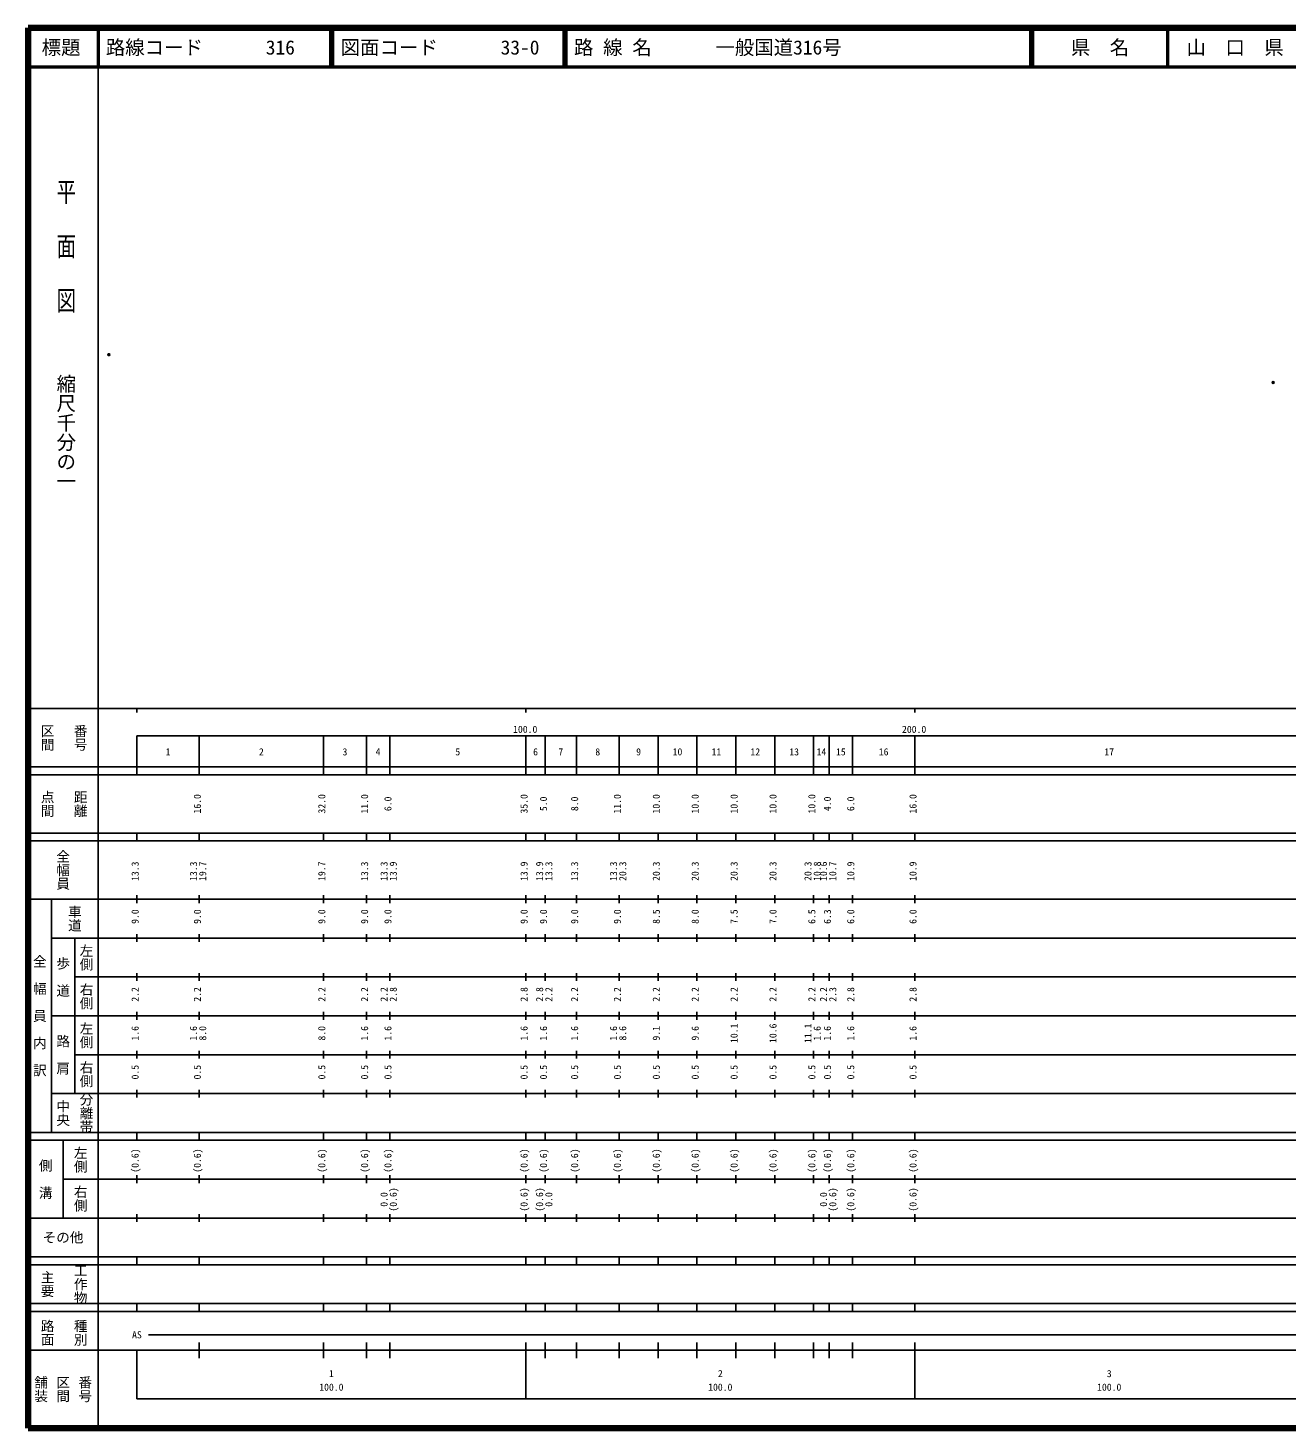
# Model space of a CAD drawing. Units: millimetres on the paper. Extents: x 40 to 680, y 20 to 380.
# Drawn here: x 40 to 363.7, y 20 to 380 of the extents above; entities that cross this region are included whole.
import ezdxf
from ezdxf.enums import TextEntityAlignment as Align

# ---------------------------------------------------------------- set-up
doc = ezdxf.new("R2010")
doc.units = ezdxf.units.MM
doc.header["$PDMODE"] = 32
doc.header["$PDSIZE"] = 0.5
doc.layers.add('M-OTRS', color=6, linetype='Continuous')
doc.layers.add('M-TTL-TXT', color=7, linetype='Continuous')
for name, color, linetype, lineweight in [('M-TTL', 2, 'Continuous', 140), ('M-TTL-BAND', 7, 'Continuous', 25), ('M-TTL-LINE', 7, 'Continuous', 50)]:
    doc.layers.add(name, color=color, linetype=linetype, lineweight=lineweight)
doc.styles.add('@ＭＳ ゴシック', font='')
doc.styles.add('ＭＳ ゴシック', font='')
doc.styles.get('@ＭＳ ゴシック').set_extended_font_data('@MS Gothic')
doc.styles.get('ＭＳ ゴシック').set_extended_font_data('MS Gothic')

msp = doc.modelspace()

# ---------------------------------------------------------------- linework, layer by layer
at = {"layer": 'M-OTRS'}
for p in [(60.812, 296.005), (360.152, 288.837)]:
    msp.add_point(p, dxfattribs=at)
at = {"layer": 'M-TTL'}
for p, q in [((40, 380), (40, 20)), ((680, 380), (40, 380)), ((40, 20), (680, 20))]:
    msp.add_line(p, q, dxfattribs=at)
at = {"layer": 'M-TTL-BAND'}
for p, q in [((58, 370), (58, 20)), ((40, 205), (579, 205)), ((68, 205), (68, 204)), ((168, 205), (168, 204)), ((268, 205), (268, 204)), ((68, 198), (579, 198)), ((68, 198), (68, 188)), ((84, 188), (84, 198)), ((116, 188), (116, 198)), ((127, 188), (127, 198)), ((133, 188), (133, 198)), ((168, 188), (168, 198)), ((173, 188), (173, 198)), ((181, 188), (181, 198)), ((192, 188), (192, 198)), ((202, 188), (202, 198)), ((212, 188), (212, 198)), ((222, 188), (222, 198)), ((232, 188), (232, 198)), ((242, 188), (242, 198)), ((246, 188), (246, 198)), ((252, 188), (252, 198)), ((268, 188), (268, 198)), ((40, 190), (579, 190)), ((40, 188), (579, 188)), ((40, 173), (579, 173)), ((68, 171), (68, 173)), ((84, 171), (84, 173)), ((116, 171), (116, 173)), ((127, 171), (127, 173)), ((133, 171), (133, 173)), ((168, 171), (168, 173)), ((173, 171), (173, 173)), ((181, 171), (181, 173)), ((192, 171), (192, 173)), ((202, 171), (202, 173)), ((212, 171), (212, 173)), ((222, 171), (222, 173)), ((232, 171), (232, 173)), ((242, 171), (242, 173)), ((246, 171), (246, 173)), ((252, 171), (252, 173)), ((268, 171), (268, 173)), ((40, 171), (579, 171)), ((40, 156), (579, 156)), ((46, 96), (46, 156)), ((68, 155), (68, 157)), ((84, 155), (84, 157)), ((116, 155), (116, 157)), ((127, 155), (127, 157)), ((133, 155), (133, 157)), ((168, 155), (168, 157)), ((173, 155), (173, 157)), ((181, 155), (181, 157)), ((192, 155), (192, 157)), ((202, 155), (202, 157)), ((212, 155), (212, 157)), ((222, 155), (222, 157)), ((232, 155), (232, 157)), ((242, 155), (242, 157)), ((246, 155), (246, 157)), ((252, 155), (252, 157)), ((268, 155), (268, 157)), ((46, 146), (579, 146)), ((52, 146), (52, 106)), ((68, 145), (68, 147)), ((84, 145), (84, 147)), ((116, 145), (116, 147)), ((127, 145), (127, 147)), ((133, 145), (133, 147)), ((168, 145), (168, 147)), ((173, 145), (173, 147)), ((181, 145), (181, 147)), ((192, 145), (192, 147)), ((202, 145), (202, 147)), ((212, 145), (212, 147)), ((222, 145), (222, 147)), ((232, 145), (232, 147)), ((242, 145), (242, 147)), ((246, 145), (246, 147)), ((252, 145), (252, 147)), ((268, 145), (268, 147)), ((68, 135), (68, 137)), ((84, 135), (84, 137)), ((116, 135), (116, 137)), ((127, 135), (127, 137)), ((133, 135), (133, 137)), ((168, 135), (168, 137)), ((173, 135), (173, 137)), ((181, 135), (181, 137)), ((192, 135), (192, 137)), ((202, 135), (202, 137)), ((212, 135), (212, 137)), ((222, 135), (222, 137)), ((232, 135), (232, 137)), ((242, 135), (242, 137)), ((246, 135), (246, 137)), ((252, 135), (252, 137)), ((268, 135), (268, 137)), ((52, 136), (579, 136)), ((46, 126), (579, 126)), ((68, 125), (68, 127)), ((84, 125), (84, 127)), ((116, 125), (116, 127)), ((127, 125), (127, 127)), ((133, 125), (133, 127)), ((168, 125), (168, 127)), ((173, 125), (173, 127)), ((181, 125), (181, 127)), ((192, 125), (192, 127)), ((202, 125), (202, 127)), ((212, 125), (212, 127)), ((222, 125), (222, 127)), ((232, 125), (232, 127)), ((242, 125), (242, 127)), ((246, 125), (246, 127)), ((252, 125), (252, 127)), ((268, 125), (268, 127)), ((52, 116), (579, 116)), ((68, 115), (68, 117)), ((84, 115), (84, 117)), ((116, 115), (116, 117)), ((127, 115), (127, 117)), ((133, 115), (133, 117)), ((168, 115), (168, 117)), ((173, 115), (173, 117)), ((181, 115), (181, 117)), ((192, 115), (192, 117)), ((202, 115), (202, 117)), ((212, 115), (212, 117)), ((222, 115), (222, 117)), ((232, 115), (232, 117)), ((242, 115), (242, 117)), ((246, 115), (246, 117)), ((252, 115), (252, 117)), ((268, 115), (268, 117)), ((46, 106), (579, 106)), ((68, 105), (68, 107)), ((84, 105), (84, 107)), ((116, 105), (116, 107)), ((127, 105), (127, 107)), ((133, 105), (133, 107)), ((168, 105), (168, 107)), ((173, 105), (173, 107)), ((181, 105), (181, 107)), ((192, 105), (192, 107)), ((202, 105), (202, 107)), ((212, 105), (212, 107)), ((222, 105), (222, 107)), ((232, 105), (232, 107)), ((242, 105), (242, 107)), ((246, 105), (246, 107)), ((252, 105), (252, 107)), ((268, 105), (268, 107)), ((40, 96), (579, 96)), ((40, 94), (579, 94)), ((49, 94), (49, 74)), ((68, 94), (68, 96)), ((84, 94), (84, 96)), ((116, 94), (116, 96)), ((127, 94), (127, 96)), ((133, 94), (133, 96)), ((168, 94), (168, 96)), ((173, 94), (173, 96)), ((181, 94), (181, 96)), ((192, 94), (192, 96)), ((202, 94), (202, 96)), ((212, 94), (212, 96)), ((222, 94), (222, 96)), ((232, 94), (232, 96)), ((242, 94), (242, 96)), ((246, 94), (246, 96)), ((252, 94), (252, 96)), ((268, 94), (268, 96)), ((49, 84), (579, 84)), ((68, 83), (68, 85)), ((84, 83), (84, 85)), ((116, 83), (116, 85)), ((127, 83), (127, 85)), ((133, 83), (133, 85)), ((168, 83), (168, 85)), ((173, 83), (173, 85)), ((181, 83), (181, 85)), ((192, 83), (192, 85)), ((202, 83), (202, 85)), ((212, 83), (212, 85)), ((222, 83), (222, 85)), ((232, 83), (232, 85)), ((242, 83), (242, 85)), ((246, 83), (246, 85)), ((252, 83), (252, 85)), ((268, 83), (268, 85)), ((40, 74), (579, 74)), ((68, 73), (68, 75)), ((84, 73), (84, 75)), ((116, 73), (116, 75)), ((127, 73), (127, 75)), ((133, 73), (133, 75)), ((168, 73), (168, 75)), ((173, 73), (173, 75)), ((181, 73), (181, 75)), ((192, 73), (192, 75)), ((202, 73), (202, 75)), ((212, 73), (212, 75)), ((222, 73), (222, 75)), ((232, 73), (232, 75)), ((242, 73), (242, 75)), ((246, 73), (246, 75)), ((252, 73), (252, 75)), ((268, 73), (268, 75)), ((40, 64), (579, 64)), ((40, 62), (579, 62)), ((68, 62), (68, 64)), ((84, 62), (84, 64)), ((116, 62), (116, 64)), ((127, 62), (127, 64)), ((133, 62), (133, 64)), ((168, 62), (168, 64)), ((173, 62), (173, 64)), ((181, 62), (181, 64)), ((192, 62), (192, 64)), ((202, 62), (202, 64)), ((212, 62), (212, 64)), ((222, 62), (222, 64)), ((232, 62), (232, 64)), ((242, 62), (242, 64)), ((246, 62), (246, 64)), ((252, 62), (252, 64)), ((268, 62), (268, 64)), ((40, 52), (579, 52)), ((68, 50), (68, 52)), ((84, 50), (84, 52)), ((116, 50), (116, 52)), ((127, 50), (127, 52)), ((133, 50), (133, 52)), ((168, 50), (168, 52)), ((173, 50), (173, 52)), ((181, 50), (181, 52)), ((192, 50), (192, 52)), ((202, 50), (202, 52)), ((212, 50), (212, 52)), ((222, 50), (222, 52)), ((232, 50), (232, 52)), ((242, 50), (242, 52)), ((246, 50), (246, 52)), ((252, 50), (252, 52)), ((268, 50), (268, 52)), ((40, 50), (579, 50)), ((71, 44), (565, 44)), ((40, 40), (579, 40)), ((68, 40), (68, 27.5)), ((84, 38), (84, 42)), ((116, 38), (116, 42)), ((127, 38), (127, 42)), ((133, 38), (133, 42)), ((168, 27.5), (168, 42)), ((173, 38), (173, 42)), ((181, 38), (181, 42)), ((192, 38), (192, 42)), ((202, 38), (202, 42)), ((212, 38), (212, 42)), ((222, 38), (222, 42)), ((232, 38), (232, 42)), ((242, 38), (242, 42)), ((246, 38), (246, 42)), ((252, 38), (252, 42)), ((268, 27.5), (268, 42)), ((68, 27.5), (579, 27.5))]:
    msp.add_line(p, q, dxfattribs=at)
at = {"layer": 'M-TTL-LINE'}
for p, q in [((58, 380), (58, 370)), ((117.75, 380), (117.75, 370)), ((118.25, 380), (118.25, 370)), ((177.75, 380), (177.75, 370)), ((178.25, 380), (178.25, 370)), ((297.75, 380), (297.75, 370)), ((298.25, 380), (298.25, 370)), ((333, 380), (333, 370)), ((40, 370), (680, 370))]:
    msp.add_line(p, q, dxfattribs=at)

# ---------------------------------------------------------------- texts
at = {"layer": 'M-TTL-BAND', "style": '@ＭＳ ゴシック', "width": 1.4}
msp.add_text('平  面  図', height=3.666, rotation=270, dxfattribs=at).set_placement((49.777, 306.475), align=Align.MIDDLE_RIGHT)
at = {"layer": 'M-TTL-BAND', "style": '@ＭＳ ゴシック'}
msp.add_text('縮尺千分の一', height=3.666, rotation=270, dxfattribs=at).set_placement((49.777, 261.03), align=Align.MIDDLE_RIGHT)
for s, p in [('区間', (45, 197.5)), ('番号', (53.5, 197.5)), ('点間', (45, 180.5)), ('距離', (53.5, 180.5)), ('全幅員', (49, 163.5)), ('車道', (52, 151)), ('左側', (55, 141)), ('全\u3000幅\u3000員\u3000内\u3000訳', (43, 126)), ('歩\u3000道', (49, 136)), ('右側', (55, 131)), ('左側', (55, 121)), ('路\u3000肩', (49, 116)), ('右側', (55, 111)), ('分離帯', (55, 101)), ('中央', (49, 101)), ('左側', (53.5, 89)), ('側\u3000溝', (44.5, 84)), ('右側', (53.5, 79)), ('工作物', (53.5, 57)), ('主要', (45, 57)), ('路面', (45, 44.5)), ('種別', (53.5, 44.5)), ('舗装', (43.333, 30)), ('区間', (49, 30)), ('番号', (54.667, 30))]:
    msp.add_text(s, height=2.566, rotation=270, dxfattribs=at).set_placement(p, align=Align.MIDDLE_CENTER)
at = {"layer": 'M-TTL-BAND', "style": 'ＭＳ ゴシック'}
for s, p in [('100.0', (167.844, 198.195)), ('200.0', (267.844, 198.195)), ('1', (76, 192.405)), ('2', (100, 192.405)), ('3', (121.5, 192.405)), ('4', (130, 192.405)), ('5', (150.5, 192.405)), ('6', (170.5, 192.405)), ('7', (177, 192.405)), ('8', (186.5, 192.405)), ('9', (197, 192.405)), ('10', (207, 192.405)), ('11', (217, 192.405)), ('12', (227, 192.405)), ('13', (237, 192.405)), ('14', (244, 192.405)), ('15', (249, 192.405)), ('16', (260, 192.405)), ('17', (318, 192.405)), ('AS', (68, 42.5)), ('1', (118, 32.523)), ('2', (218, 32.523)), ('3', (318, 32.523)), ('100.0', (118, 29.033)), ('100.0', (218, 29.033)), ('100.0', (318, 29.033))]:
    msp.add_text(s, height=1.833, dxfattribs=at).set_placement(p, align=Align.BOTTOM_CENTER)
for s, p in [('16.0', (85, 180.5)), ('32.0', (117, 180.5)), ('11.0', (128, 180.5)), ('6.0', (134, 180.5)), ('35.0', (169, 180.5)), ('5.0', (174, 180.5)), ('8.0', (182, 180.5)), ('11.0', (193, 180.5)), ('10.0', (203, 180.5)), ('10.0', (213, 180.5)), ('10.0', (223, 180.5)), ('10.0', (233, 180.5)), ('10.0', (243, 180.5)), ('4.0', (247, 180.5)), ('6.0', (253, 180.5)), ('16.0', (269, 180.5)), ('13.3', (69, 163.174)), ('13.3', (84, 163.174)), ('19.7', (86.37, 163.174)), ('19.7', (117, 163.174)), ('13.3', (128, 163.174)), ('13.3', (133, 163.174)), ('13.9', (135.37, 163.174)), ('13.9', (169, 163.174)), ('13.9', (173, 163.174)), ('13.3', (175.37, 163.174)), ('13.3', (182, 163.174)), ('13.3', (192, 163.174)), ('20.3', (194.37, 163.174)), ('20.3', (203, 163.174)), ('20.3', (213, 163.174)), ('20.3', (223, 163.174)), ('20.3', (233, 163.174)), ('20.3', (242, 163.174)), ('10.8', (244.37, 163.174)), ('10.6', (246, 163.174)), ('10.7', (248.37, 163.174)), ('10.9', (253, 163.174)), ('10.9', (269, 163.174)), ('9.0', (69, 151.5)), ('9.0', (85, 151.5)), ('9.0', (117, 151.5)), ('9.0', (128, 151.5)), ('9.0', (134, 151.5)), ('9.0', (169, 151.5)), ('9.0', (174, 151.5)), ('9.0', (182, 151.5)), ('9.0', (193, 151.5)), ('8.5', (203, 151.5)), ('8.0', (213, 151.5)), ('7.5', (223, 151.5)), ('7.0', (233, 151.5)), ('6.5', (243, 151.5)), ('6.3', (247, 151.5)), ('6.0', (253, 151.5)), ('6.0', (269, 151.5)), ('2.2', (69, 131.5)), ('2.2', (85, 131.5)), ('2.2', (117, 131.5)), ('2.2', (128, 131.5)), ('2.2', (133, 131.5)), ('2.8', (135.37, 131.5)), ('2.8', (169, 131.5)), ('2.8', (173, 131.5)), ('2.2', (175.37, 131.5)), ('2.2', (182, 131.5)), ('2.2', (193, 131.5)), ('2.2', (203, 131.5)), ('2.2', (213, 131.5)), ('2.2', (223, 131.5)), ('2.2', (233, 131.5)), ('2.2', (243, 131.5)), ('2.2', (246, 131.5)), ('2.3', (248.37, 131.5)), ('2.8', (253, 131.5)), ('2.8', (269, 131.5)), ('1.6', (69, 121.5)), ('1.6', (84, 121.5)), ('8.0', (86.37, 121.5)), ('8.0', (117, 121.5)), ('1.6', (128, 121.5)), ('1.6', (134, 121.5)), ('1.6', (169, 121.5)), ('1.6', (174, 121.5)), ('1.6', (182, 121.5)), ('1.6', (192, 121.5)), ('8.6', (194.37, 121.5)), ('9.1', (203, 121.5)), ('9.6', (213, 121.5)), ('10.1', (223, 121.5)), ('10.6', (233, 121.5)), ('11.1', (242, 121.5)), ('1.6', (244.37, 121.5)), ('1.6', (247, 121.5)), ('1.6', (253, 121.5)), ('1.6', (269, 121.5)), ('0.5', (69, 111.5)), ('0.5', (85, 111.5)), ('0.5', (117, 111.5)), ('0.5', (128, 111.5)), ('0.5', (134, 111.5)), ('0.5', (169, 111.5)), ('0.5', (174, 111.5)), ('0.5', (182, 111.5)), ('0.5', (193, 111.5)), ('0.5', (203, 111.5)), ('0.5', (213, 111.5)), ('0.5', (223, 111.5)), ('0.5', (233, 111.5)), ('0.5', (243, 111.5)), ('0.5', (247, 111.5)), ('0.5', (253, 111.5)), ('0.5', (269, 111.5)), ('(0.6)', (69, 88.764)), ('(0.6)', (85, 88.764)), ('(0.6)', (117, 88.764)), ('(0.6)', (128, 88.764)), ('(0.6)', (134, 88.764)), ('(0.6)', (169, 88.764)), ('(0.6)', (174, 88.764)), ('(0.6)', (182, 88.764)), ('(0.6)', (193, 88.764)), ('(0.6)', (203, 88.764)), ('(0.6)', (213, 88.764)), ('(0.6)', (223, 88.764)), ('(0.6)', (233, 88.764)), ('(0.6)', (243, 88.764)), ('(0.6)', (247, 88.764)), ('(0.6)', (253, 88.764)), ('(0.6)', (269, 88.764)), ('0.0', (133, 78.764)), ('(0.6)', (135.37, 78.764)), ('(0.6)', (169, 78.764)), ('(0.6)', (173, 78.764)), ('0.0', (175.37, 78.764)), ('0.0', (246, 78.764)), ('(0.6)', (248.37, 78.764)), ('(0.6)', (253, 78.764)), ('(0.6)', (269, 78.764))]:
    msp.add_text(s, height=1.833, rotation=90, dxfattribs=at).set_placement(p, align=Align.BOTTOM_CENTER)
msp.add_text('その他', height=2.566, dxfattribs=at).set_placement((49, 69), align=Align.MIDDLE_CENTER)
at = {"layer": 'M-TTL-TXT', "style": 'ＭＳ ゴシック'}
for s, p in [('標題', (48.5, 375)), ('県\u3000名', (315.625, 375)), ('山\u3000口\u3000県', (350.375, 375))]:
    msp.add_text(s, height=3.666, dxfattribs=at).set_placement(p, align=Align.MIDDLE_CENTER)
for s, p in [('路線コード', (60, 375)), ('316', (101.142, 375)), ('図面コード', (120.38, 375)), ('33-0', (161.521, 375)), ('路 線 名', (180.38, 375)), ('一般国道316号', (216.734, 375))]:
    msp.add_text(s, height=3.666, dxfattribs=at).set_placement(p, align=Align.MIDDLE_LEFT)

doc.saveas('drawing.dxf')
